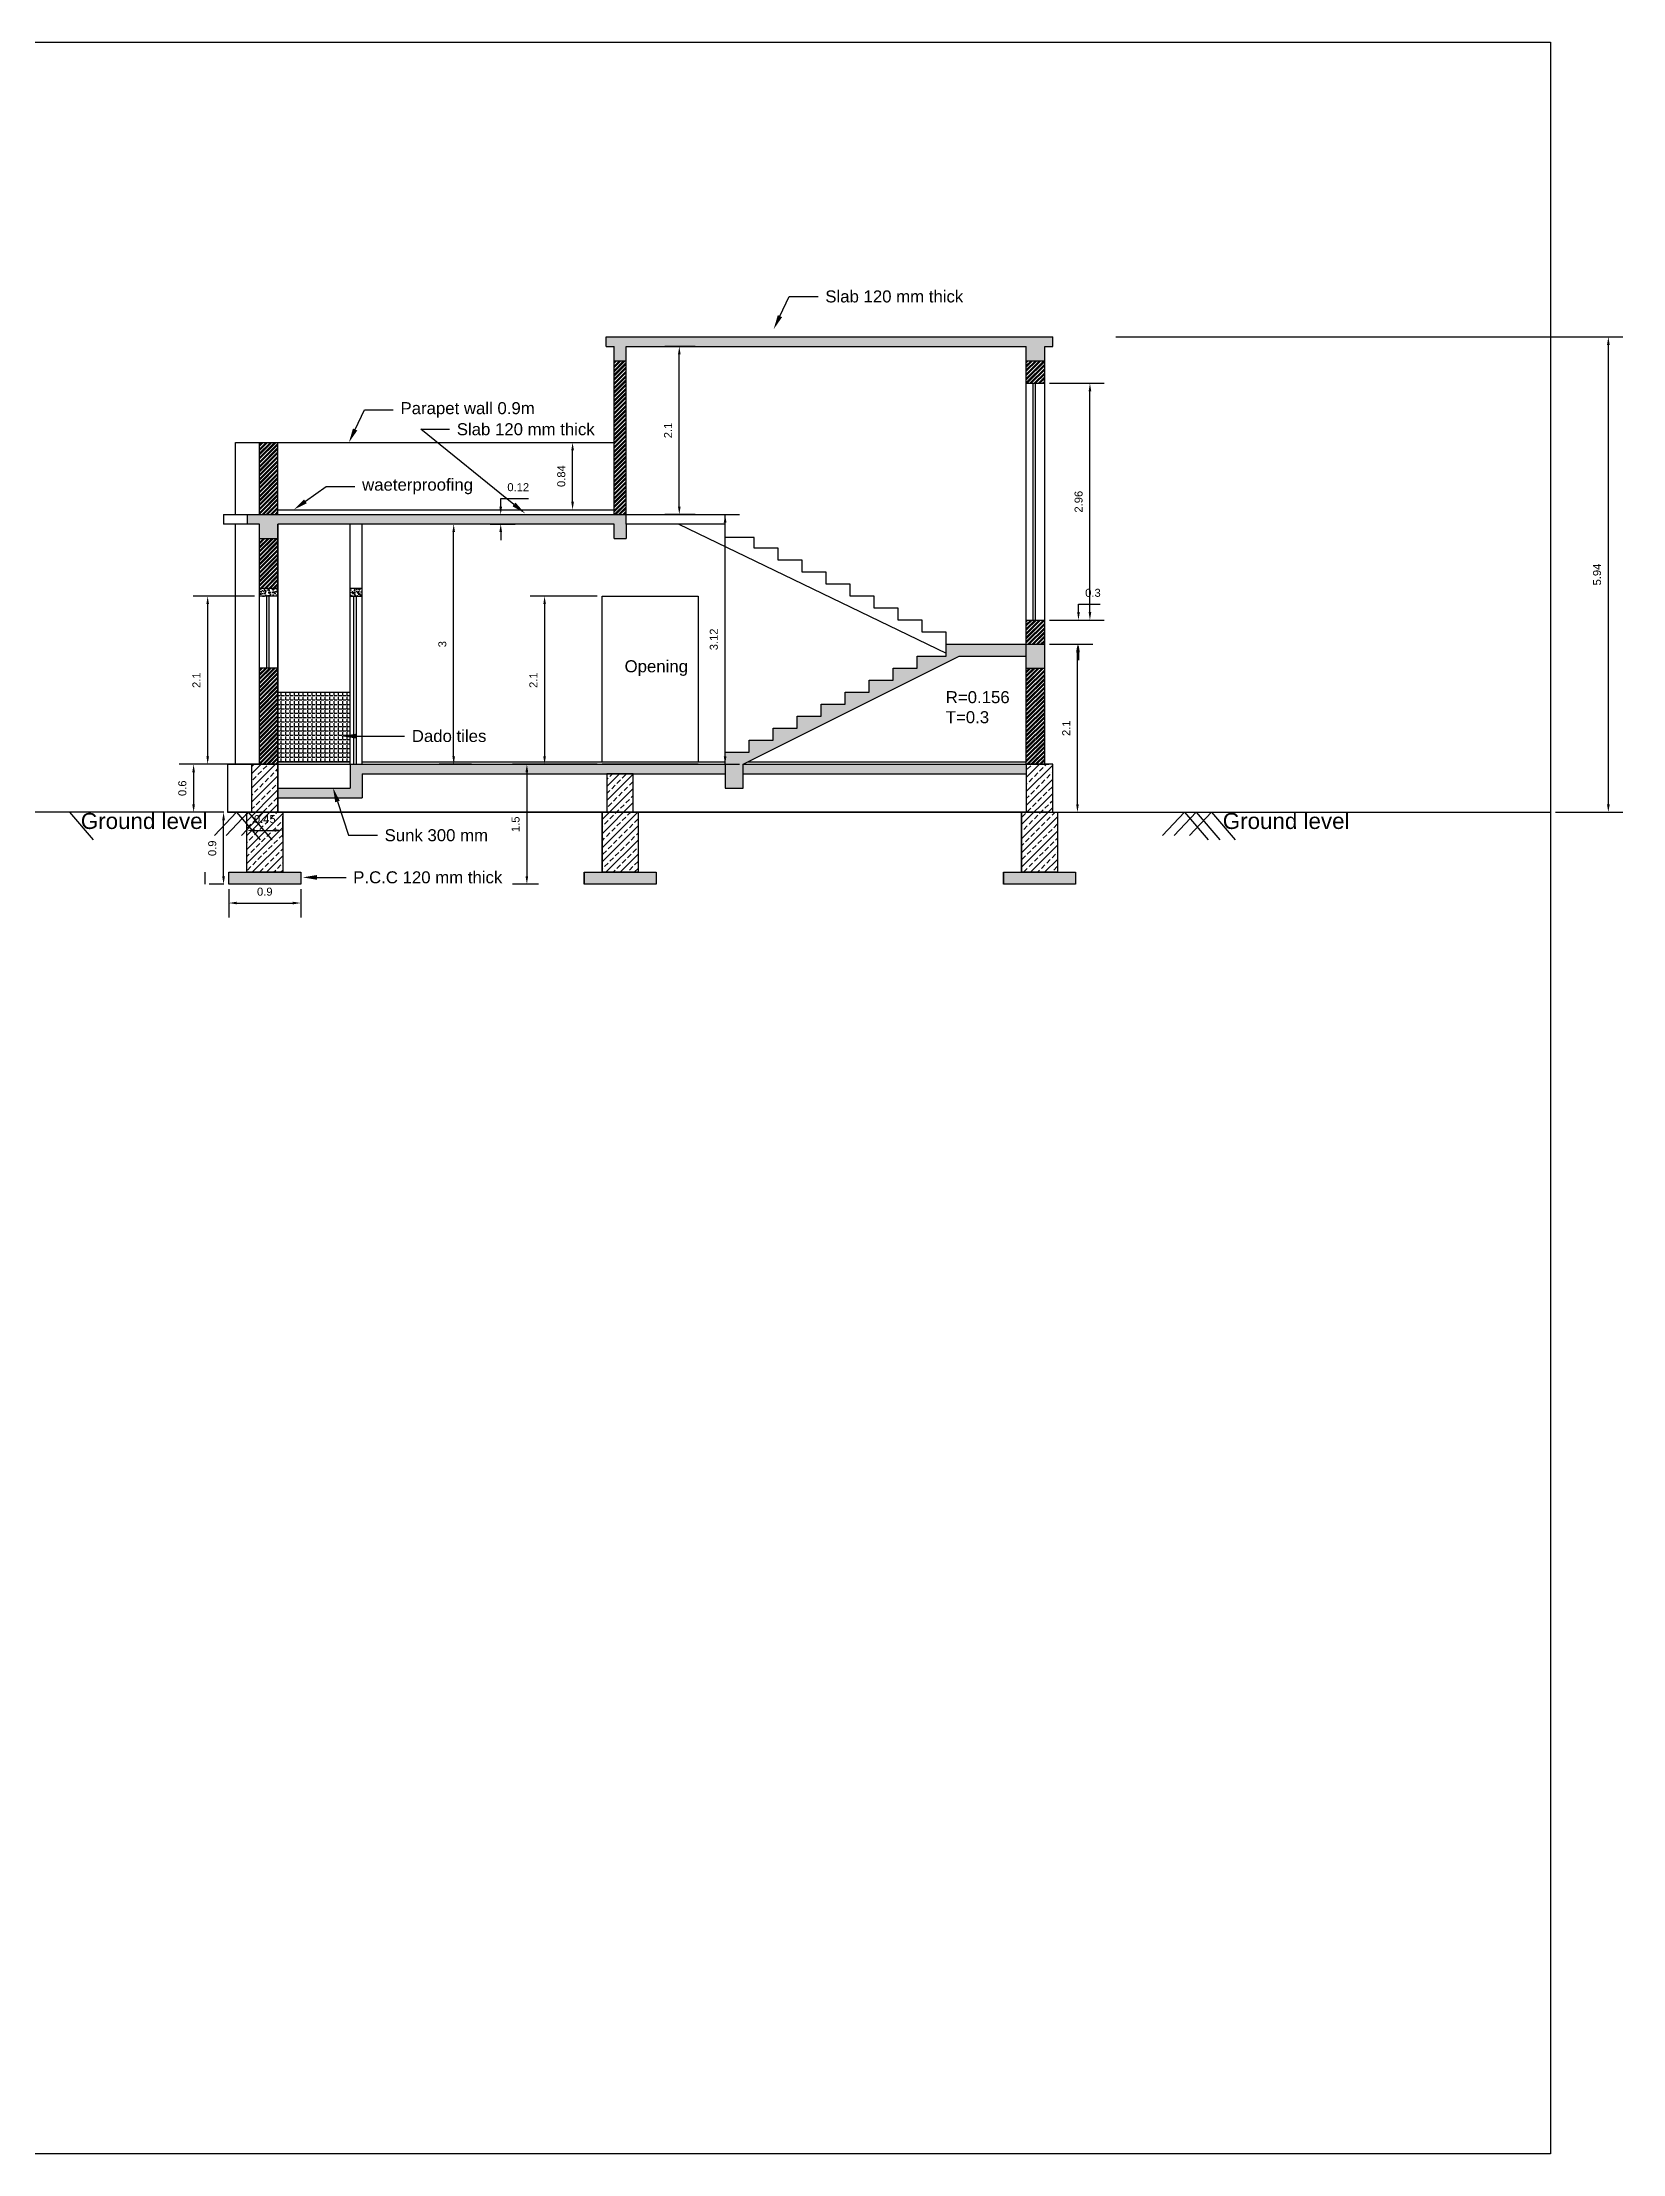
# Model space of a CAD drawing. Header units: metres. Extents: x 4.8 to 44, y 0.8 to 27.1.
# Drawn here: x 24.25 to 44, y 0.75 to 27.14 of the extents above; entities that cross this region are included whole.
import ezdxf
from ezdxf import colors
from ezdxf.entities.mleader import LeaderData, LeaderLine
from ezdxf.math import Vec2, Vec3

# ---------------------------------------------------------------- set-up
doc = ezdxf.new("R2010")
doc.units = ezdxf.units.M
doc.header["$MEASUREMENT"] = 0
doc.styles.get("Standard").update_dxf_attribs({"font": 'arial.ttf'})
doc.dimstyles.new('SECTION of Standard', dxfattribs={"dimtxt": 0.1, "dimasz": 0.1, "dimexe": 0.18, "dimexo": 0.0625, "dimgap": 0.09, "dimtad": 1, "dimtoh": 1, "dimdsep": 46, "dimtxsty": 'Standard', "dimcen": 0.09, "dimclrd": 123, "dimclrt": 151, "dimadec": 0, "dimazin": 0, "dimtfac": 1, "dimtofl": 0, "dimtmove": 0, "dimatfit": 3, "dimfxl": 1, "dimtolj": 1, "dimtzin": 0, "dimarcsym": 0})
pattern_1 = [(50, (-6.864617, 0), (0.07172602, -0.006275213), [0.0075, -0.0825]), (355, (-6.86462, 0), (-0.01387513, 0.07521921), [0.006, -0.066]), (100.45144, (-6.85864, -0.00052), (0.05785088, 0.068944), [0.00637402, -0.07011421]), (46.1842, (-6.86462, 0.02), (0.10672413, -0.01655193), [0.01125, -0.12375]), (96.63564, (-6.85572, 0.01862), (0.0934662, 0.09741186), [0.00956103, -0.10517138]), (351.18416, (-6.86462, 0.02), (0.0934662, 0.09741186), [0.009, -0.099]), (21, (-6.854617, 0.015), (0.059690705, -0.04026189), [0.0075, -0.0825]), (326, (-6.85462, 0.015), (0.02433153, 0.072515), [0.006, -0.066]), (71.45144, (-6.84964, 0.011645), (0.08402224, 0.03225312), [0.00637402, -0.07011421]), (37.5, (-6.864617, 0), (0.001215986, 0.033289385), [0, -0.0652, 0, -0.067, 0, -0.06625]), (7.5, (-6.864617, 0), (0.026306954, 0.03944117), [0, -0.0382, 0, -0.0637, 0, -0.02525]), (327.5, (-6.886917, 0), (0.053382244, -0.002255487), [0, -0.025, 0, -0.078, 0, -0.1035]), (317.5, (-6.896917, 0), (0.058318617, 0.0100105), [0, -0.0325, 0, -0.0518, 0, -0.0735])]

# ---------------------------------------------------------------- blocks, each defined once
blk = doc.blocks.new('*D5')
at = {"color": 0, "lineweight": -2, "transparency": 16777216}
for p, q in [((29.091, 22.137), (31.055, 22.137)), ((29.356, 21.297), (31.055, 21.297))]:
    blk.add_line(p, q, dxfattribs=at)
at = {"color": 123, "lineweight": -2, "transparency": 16777216}
blk.add_line((30.875, 21.397), (30.875, 22.037), dxfattribs=at)
at = {"color": 123, "transparency": 16777216}
for points in [[(30.858, 22.037), (30.892, 22.037), (30.875, 22.137)], [(30.858, 21.397), (30.892, 21.397), (30.875, 21.297)]]:
    blk.add_solid(points, dxfattribs=at)
at = {"layer": 'Defpoints', "color": 0, "transparency": 16777216}
for p in [(29.029, 22.137), (30.875, 22.137), (29.294, 21.297)]:
    blk.add_point(p, dxfattribs=at)
at = {"color": 151, "transparency": 16777216, "insert": (30.734, 21.717), "char_height": 0.1, "attachment_point": 5, "rotation": 90}
blk.add_mtext('\\A1;0.84', dxfattribs=at)
blk = doc.blocks.new('*D6')
at = {"color": 123, "lineweight": -2, "transparency": 16777216}
for p, q in [((29.977, 21.337), (29.977, 21.437)), ((29.977, 21.437), (30.326, 21.437)), ((29.977, 21.017), (29.977, 20.917))]:
    blk.add_line(p, q, dxfattribs=at)
at = {"color": 0, "lineweight": -2, "transparency": 16777216}
for p, q in [((29.846, 21.237), (30.157, 21.237)), ((29.846, 21.117), (30.157, 21.117))]:
    blk.add_line(p, q, dxfattribs=at)
at = {"color": 123, "transparency": 16777216}
for points in [[(29.96, 21.337), (29.994, 21.337), (29.977, 21.237)], [(29.96, 21.017), (29.994, 21.017), (29.977, 21.117)]]:
    blk.add_solid(points, dxfattribs=at)
at = {"layer": 'Defpoints', "color": 0, "transparency": 16777216}
for p in [(29.784, 21.237), (29.784, 21.117), (29.977, 21.237)]:
    blk.add_point(p, dxfattribs=at)
at = {"color": 151, "transparency": 16777216, "insert": (30.196, 21.578), "char_height": 0.1, "attachment_point": 5}
blk.add_mtext('\\A1;0.12', dxfattribs=at)
blk = doc.blocks.new('*D7')
at = {"color": 0, "lineweight": -2, "transparency": 16777216}
for p, q in [((32.698, 21.237), (32.961, 21.237)), ((32.698, 18.117), (32.961, 18.117))]:
    blk.add_line(p, q, dxfattribs=at)
at = {"color": 123, "lineweight": -2, "transparency": 16777216}
blk.add_line((32.781, 18.217), (32.781, 21.137), dxfattribs=at)
at = {"color": 123, "transparency": 16777216}
for points in [[(32.764, 21.137), (32.798, 21.137), (32.781, 21.237)], [(32.764, 18.217), (32.798, 18.217), (32.781, 18.117)]]:
    blk.add_solid(points, dxfattribs=at)
at = {"layer": 'Defpoints', "color": 0, "transparency": 16777216}
for p in [(32.635, 21.237), (32.781, 21.237), (32.635, 18.117)]:
    blk.add_point(p, dxfattribs=at)
at = {"color": 151, "transparency": 16777216, "insert": (32.64, 19.677), "char_height": 0.1, "attachment_point": 5, "rotation": 90}
blk.add_mtext('\\A1;3.12', dxfattribs=at)
blk = doc.blocks.new('*D8')
at = {"color": 0, "lineweight": -2, "transparency": 16777216}
for p, q in [((29.61, 21.117), (29.209, 21.117)), ((29.61, 18.117), (29.209, 18.117))]:
    blk.add_line(p, q, dxfattribs=at)
at = {"color": 123, "lineweight": -2, "transparency": 16777216}
blk.add_line((29.389, 18.217), (29.389, 21.017), dxfattribs=at)
at = {"color": 123, "transparency": 16777216}
for points in [[(29.373, 21.017), (29.406, 21.017), (29.389, 21.117)], [(29.373, 18.217), (29.406, 18.217), (29.389, 18.117)]]:
    blk.add_solid(points, dxfattribs=at)
at = {"layer": 'Defpoints', "color": 0, "transparency": 16777216}
for p in [(29.389, 21.117), (29.673, 21.117), (29.673, 18.117)]:
    blk.add_point(p, dxfattribs=at)
at = {"color": 151, "transparency": 16777216, "insert": (29.248, 19.617), "char_height": 0.1, "attachment_point": 5, "rotation": 90}
blk.add_mtext('\\A1;3', dxfattribs=at)
blk = doc.blocks.new('*D9')
at = {"color": 0, "lineweight": -2, "transparency": 16777216}
for p, q in [((26.516, 17.517), (26.334, 17.517)), ((26.516, 16.617), (26.334, 16.617))]:
    blk.add_line(p, q, dxfattribs=at)
at = {"color": 123, "lineweight": -2, "transparency": 16777216}
blk.add_line((26.514, 16.717), (26.514, 17.417), dxfattribs=at)
at = {"color": 123, "transparency": 16777216}
for points in [[(26.497, 17.417), (26.531, 17.417), (26.514, 17.517)], [(26.497, 16.717), (26.531, 16.717), (26.514, 16.617)]]:
    blk.add_solid(points, dxfattribs=at)
at = {"layer": 'Defpoints', "color": 0, "transparency": 16777216}
for p in [(26.514, 17.517), (26.579, 17.517, 0.45), (26.579, 16.617, 0.45)]:
    blk.add_point(p, dxfattribs=at)
at = {"color": 151, "transparency": 16777216, "insert": (26.373, 17.067), "char_height": 0.1, "attachment_point": 5, "rotation": 90}
blk.add_mtext('\\A1;0.9', dxfattribs=at)
blk = doc.blocks.new('*D10')
at = {"color": 0, "lineweight": -2, "transparency": 16777216}
for p, q in [((26.579, 16.555), (26.579, 16.203)), ((27.479, 16.555), (27.479, 16.203))]:
    blk.add_line(p, q, dxfattribs=at)
at = {"color": 123, "lineweight": -2, "transparency": 16777216}
blk.add_line((26.679, 16.383), (27.379, 16.383), dxfattribs=at)
at = {"color": 123, "transparency": 16777216}
for points in [[(26.679, 16.399), (26.679, 16.366), (26.579, 16.383)], [(27.379, 16.399), (27.379, 16.366), (27.479, 16.383)]]:
    blk.add_solid(points, dxfattribs=at)
at = {"layer": 'Defpoints', "color": 0, "transparency": 16777216}
for p in [(26.579, 16.617, 0.45), (27.479, 16.617, 0.45), (27.479, 16.383)]:
    blk.add_point(p, dxfattribs=at)
at = {"color": 151, "transparency": 16777216, "insert": (27.029, 16.524), "char_height": 0.1, "attachment_point": 5}
blk.add_mtext('\\A1;0.9', dxfattribs=at)
blk = doc.blocks.new('*D11')
at = {"color": 0, "lineweight": -2, "transparency": 16777216}
for p, q in [((26.804, 17.205), (26.804, 17.47)), ((27.254, 17.205), (27.254, 17.47))]:
    blk.add_line(p, q, dxfattribs=at)
at = {"color": 123, "lineweight": -2, "transparency": 16777216}
blk.add_line((26.904, 17.29), (27.154, 17.29), dxfattribs=at)
at = {"color": 123, "transparency": 16777216}
for points in [[(26.904, 17.307), (26.904, 17.274), (26.804, 17.29)], [(27.154, 17.307), (27.154, 17.274), (27.254, 17.29)]]:
    blk.add_solid(points, dxfattribs=at)
at = {"layer": 'Defpoints', "color": 0, "transparency": 16777216}
for p in [(27.254, 17.29), (26.804, 17.142, 0.45), (27.254, 17.142, 0.45)]:
    blk.add_point(p, dxfattribs=at)
at = {"color": 151, "transparency": 16777216, "insert": (27.029, 17.431), "char_height": 0.1, "attachment_point": 5}
blk.add_mtext('\\A1;0.45', dxfattribs=at)
blk = doc.blocks.new('*D12')
at = {"color": 0, "lineweight": -2, "transparency": 16777216}
for p, q in [((26.901, 20.217), (26.135, 20.217)), ((26.901, 18.117), (26.135, 18.117))]:
    blk.add_line(p, q, dxfattribs=at)
at = {"color": 123, "lineweight": -2, "transparency": 16777216}
blk.add_line((26.315, 20.117), (26.315, 18.217), dxfattribs=at)
at = {"color": 123, "transparency": 16777216}
for points in [[(26.299, 20.117), (26.332, 20.117), (26.315, 20.217)], [(26.299, 18.217), (26.332, 18.217), (26.315, 18.117)]]:
    blk.add_solid(points, dxfattribs=at)
at = {"layer": 'Defpoints', "color": 0, "transparency": 16777216}
for p in [(26.964, 20.217), (26.315, 18.117), (26.964, 18.117)]:
    blk.add_point(p, dxfattribs=at)
at = {"color": 151, "transparency": 16777216, "insert": (26.175, 19.167), "char_height": 0.1, "attachment_point": 5, "rotation": 90}
blk.add_mtext('\\A1;2.1', dxfattribs=at)
blk = doc.blocks.new('*D13')
at = {"color": 0, "lineweight": -2, "transparency": 16777216}
for p, q in [((32.405, 23.337), (32.028, 23.337)), ((32.405, 21.237), (32.028, 21.237))]:
    blk.add_line(p, q, dxfattribs=at)
at = {"color": 123, "lineweight": -2, "transparency": 16777216}
blk.add_line((32.208, 21.337), (32.208, 23.237), dxfattribs=at)
at = {"color": 123, "transparency": 16777216}
for points in [[(32.192, 23.237), (32.225, 23.237), (32.208, 23.337)], [(32.192, 21.337), (32.225, 21.337), (32.208, 21.237)]]:
    blk.add_solid(points, dxfattribs=at)
at = {"layer": 'Defpoints', "color": 0, "transparency": 16777216}
for p in [(32.208, 23.337), (32.467, 23.337), (32.467, 21.237)]:
    blk.add_point(p, dxfattribs=at)
at = {"color": 151, "transparency": 16777216, "insert": (32.068, 22.287), "char_height": 0.1, "attachment_point": 5, "rotation": 90}
blk.add_mtext('\\A1;2.1', dxfattribs=at)
blk = doc.blocks.new('*D14')
at = {"color": 0, "lineweight": -2, "transparency": 16777216}
for p, q in [((30.45, 18.117), (30.124, 18.117)), ((30.45, 16.617), (30.124, 16.617))]:
    blk.add_line(p, q, dxfattribs=at)
at = {"color": 123, "lineweight": -2, "transparency": 16777216}
blk.add_line((30.304, 18.017), (30.304, 16.717), dxfattribs=at)
at = {"color": 123, "transparency": 16777216}
for points in [[(30.287, 18.017), (30.32, 18.017), (30.304, 18.117)], [(30.287, 16.717), (30.32, 16.717), (30.304, 16.617)]]:
    blk.add_solid(points, dxfattribs=at)
at = {"layer": 'Defpoints', "color": 0, "transparency": 16777216}
for p in [(30.513, 18.117), (30.304, 16.617), (30.513, 16.617)]:
    blk.add_point(p, dxfattribs=at)
at = {"color": 151, "transparency": 16777216, "insert": (30.163, 17.367), "char_height": 0.1, "attachment_point": 5, "rotation": 90}
blk.add_mtext('\\A1;1.5', dxfattribs=at)
blk = doc.blocks.new('*D15')
at = {"color": 0, "lineweight": -2, "transparency": 16777216}
for p, q in [((31.181, 20.217), (30.345, 20.217)), ((31.181, 18.117), (30.345, 18.117))]:
    blk.add_line(p, q, dxfattribs=at)
at = {"color": 123, "lineweight": -2, "transparency": 16777216}
blk.add_line((30.525, 20.117), (30.525, 18.217), dxfattribs=at)
at = {"color": 123, "transparency": 16777216}
for points in [[(30.509, 20.117), (30.542, 20.117), (30.525, 20.217)], [(30.509, 18.217), (30.542, 18.217), (30.525, 18.117)]]:
    blk.add_solid(points, dxfattribs=at)
at = {"layer": 'Defpoints', "color": 0, "transparency": 16777216}
for p in [(31.244, 20.217), (30.525, 18.117), (31.244, 18.117)]:
    blk.add_point(p, dxfattribs=at)
at = {"color": 151, "transparency": 16777216, "insert": (30.385, 19.167), "char_height": 0.1, "attachment_point": 5, "rotation": 90}
blk.add_mtext('\\A1;2.1', dxfattribs=at)
blk = doc.blocks.new('*D16')
at = {"color": 0, "lineweight": -2, "transparency": 16777216}
for p, q in [((36.836, 19.617), (37.363, 19.617)), ((36.996, 17.517), (37.363, 17.517))]:
    blk.add_line(p, q, dxfattribs=at)
at = {"color": 123, "lineweight": -2, "transparency": 16777216}
blk.add_line((37.183, 17.617), (37.183, 19.517), dxfattribs=at)
at = {"color": 123, "transparency": 16777216}
for points in [[(37.167, 19.517), (37.2, 19.517), (37.183, 19.617)], [(37.167, 17.617), (37.2, 17.617), (37.183, 17.517)]]:
    blk.add_solid(points, dxfattribs=at)
at = {"layer": 'Defpoints', "color": 0, "transparency": 16777216}
for p in [(36.774, 19.617), (37.183, 19.617), (36.934, 17.517)]:
    blk.add_point(p, dxfattribs=at)
at = {"color": 151, "transparency": 16777216, "insert": (37.043, 18.567), "char_height": 0.1, "attachment_point": 5, "rotation": 90}
blk.add_mtext('\\A1;2.1', dxfattribs=at)
blk = doc.blocks.new('*D17')
at = {"color": 123, "lineweight": -2, "transparency": 16777216}
for p, q in [((37.196, 20.017), (37.196, 20.117)), ((37.196, 20.117), (37.468, 20.117)), ((37.196, 19.517), (37.196, 19.417))]:
    blk.add_line(p, q, dxfattribs=at)
at = {"color": 0, "lineweight": -2, "transparency": 16777216}
for p, q in [((37.162, 19.917), (37.376, 19.917)), ((37.162, 19.617), (37.376, 19.617))]:
    blk.add_line(p, q, dxfattribs=at)
at = {"color": 123, "transparency": 16777216}
for points in [[(37.18, 20.017), (37.213, 20.017), (37.196, 19.917)], [(37.18, 19.517), (37.213, 19.517), (37.196, 19.617)]]:
    blk.add_solid(points, dxfattribs=at)
at = {"layer": 'Defpoints', "color": 0, "transparency": 16777216}
for p in [(37.1, 19.917), (37.196, 19.917), (37.1, 19.617)]:
    blk.add_point(p, dxfattribs=at)
at = {"color": 151, "transparency": 16777216, "insert": (37.377, 20.258), "char_height": 0.1, "attachment_point": 5}
blk.add_mtext('\\A1;0.3', dxfattribs=at)
blk = doc.blocks.new('*D18')
at = {"color": 0, "lineweight": -2, "transparency": 16777216}
for p, q in [((36.836, 22.877), (37.519, 22.877)), ((36.836, 19.917), (37.519, 19.917))]:
    blk.add_line(p, q, dxfattribs=at)
at = {"color": 123, "lineweight": -2, "transparency": 16777216}
blk.add_line((37.339, 20.017), (37.339, 22.777), dxfattribs=at)
at = {"color": 123, "transparency": 16777216}
for points in [[(37.323, 22.777), (37.356, 22.777), (37.339, 22.877)], [(37.323, 20.017), (37.356, 20.017), (37.339, 19.917)]]:
    blk.add_solid(points, dxfattribs=at)
at = {"layer": 'Defpoints', "color": 0, "transparency": 16777216}
for p in [(36.774, 22.877), (37.339, 22.877), (36.774, 19.917)]:
    blk.add_point(p, dxfattribs=at)
at = {"color": 151, "transparency": 16777216, "insert": (37.198, 21.397), "char_height": 0.1, "attachment_point": 5, "rotation": 90}
blk.add_mtext('\\A1;2.96', dxfattribs=at)
blk = doc.blocks.new('*D19')
at = {"color": 0, "lineweight": -2, "transparency": 16777216}
for p, q in [((37.664, 23.457), (43.997, 23.457)), ((43.155, 17.517), (43.997, 17.517))]:
    blk.add_line(p, q, dxfattribs=at)
at = {"color": 123, "lineweight": -2, "transparency": 16777216}
blk.add_line((43.817, 17.617), (43.817, 23.357), dxfattribs=at)
at = {"color": 123, "transparency": 16777216}
for points in [[(43.8, 23.357), (43.834, 23.357), (43.817, 23.457)], [(43.8, 17.617), (43.834, 17.617), (43.817, 17.517)]]:
    blk.add_solid(points, dxfattribs=at)
at = {"layer": 'Defpoints', "color": 0, "transparency": 16777216}
for p in [(37.602, 23.457), (43.817, 23.457), (43.093, 17.517)]:
    blk.add_point(p, dxfattribs=at)
at = {"color": 151, "transparency": 16777216, "insert": (43.676, 20.487), "char_height": 0.1, "attachment_point": 5, "rotation": 90}
blk.add_mtext('\\A1;5.94', dxfattribs=at)
blk = doc.blocks.new('*D20')
at = {"color": 0, "lineweight": -2, "transparency": 16777216}
for p, q in [((26.501, 18.117), (25.96, 18.117)), ((26.501, 17.517), (25.96, 17.517))]:
    blk.add_line(p, q, dxfattribs=at)
at = {"color": 123, "lineweight": -2, "transparency": 16777216}
blk.add_line((26.14, 18.017), (26.14, 17.617), dxfattribs=at)
at = {"color": 123, "transparency": 16777216}
for points in [[(26.123, 18.017), (26.156, 18.017), (26.14, 18.117)], [(26.123, 17.617), (26.156, 17.617), (26.14, 17.517)]]:
    blk.add_solid(points, dxfattribs=at)
at = {"layer": 'Defpoints', "color": 0, "transparency": 16777216}
for p in [(26.564, 18.117), (26.14, 17.517), (26.564, 17.517)]:
    blk.add_point(p, dxfattribs=at)
at = {"color": 151, "transparency": 16777216, "insert": (25.999, 17.817), "char_height": 0.1, "attachment_point": 5, "rotation": 90}
blk.add_mtext('\\A1;0.6', dxfattribs=at)

msp = doc.modelspace()

# ---------------------------------------------------------------- hatches: boundary and pattern name
at = {"true_color": 0x636466}
h = msp.add_hatch(dxfattribs=at)
h.set_pattern_fill('AR-CONC', color=251, scale=0.01)
h.set_pattern_definition(pattern_1)
h.paths.add_polyline_path([(27.479, 16.767), (26.579, 16.767), (26.579, 16.617), (27.479, 16.617)])
h.paths.add_polyline_path([(31.919, 16.767), (31.019, 16.767), (31.019, 16.617), (31.919, 16.617)])
h.paths.add_polyline_path([(37.159, 16.767), (36.259, 16.767), (36.259, 16.617), (37.159, 16.617)])
h.paths.add_polyline_path([(31.544, 21.237), (26.814, 21.237), (26.814, 21.117), (26.964, 21.117), (26.964, 20.937), (27.194, 20.937), (27.194, 21.117), (31.394, 21.117), (31.394, 20.937), (31.544, 20.937), (31.544, 21.117)])
h.paths.add_polyline_path([(28.244, 17.997), (32.781, 17.997), (32.781, 18.117), (28.094, 18.117), (28.094, 17.817), (27.194, 17.817), (27.194, 17.697), (28.244, 17.697), (28.244, 17.817)])
h.paths.add_polyline_path([(36.544, 18.117), (33.005, 18.117), (33.005, 17.997), (36.544, 17.997)], flags=17)
h.paths.add_polyline_path([(36.874, 23.457), (31.294, 23.457), (31.294, 23.337), (31.394, 23.337), (31.394, 23.157), (31.544, 23.157), (31.544, 23.337), (36.544, 23.337), (36.544, 23.157), (36.774, 23.157), (36.774, 23.337), (36.874, 23.337)])
h.paths.add_polyline_path([(35.705, 19.467), (36.544, 19.467), (36.544, 19.617), (35.544, 19.617), (35.544, 19.467), (35.181, 19.467), (35.181, 19.317), (34.881, 19.317), (34.881, 19.167), (34.581, 19.167), (34.581, 19.017), (34.281, 19.017), (34.281, 18.867), (33.981, 18.867), (33.981, 18.717), (33.681, 18.717), (33.681, 18.567), (33.381, 18.567), (33.381, 18.417), (33.081, 18.417), (33.081, 18.267), (32.781, 18.267), (32.781, 18.117), (32.781, 17.997), (32.781, 17.817), (33.005, 17.817), (33.005, 18.117)])
h.paths.add_polyline_path([(36.774, 19.617), (36.544, 19.617), (36.544, 19.467), (36.544, 19.317), (36.774, 19.317)])
at = {"true_color": 0x000000}
h = msp.add_hatch(dxfattribs=at)
h.set_pattern_fill('ANSI32', color=18, scale=0.1)
h.set_pattern_definition([(45, (-6.864617, 0), (-0.026516504, 0.026516504), []), (45, (-6.84694, 0), (-0.026516504, 0.026516504), [])])
h.paths.add_polyline_path([(26.964, 20.317), (27.194, 20.317), (27.194, 20.937), (26.964, 20.937)])
h.paths.add_polyline_path([(26.964, 18.117), (27.194, 18.117), (27.194, 19.317), (26.964, 19.317)])
h.paths.add_polyline_path([(26.964, 21.237), (27.194, 21.237), (27.194, 22.137), (26.964, 22.137)])
h.paths.add_polyline_path([(31.394, 21.237), (31.544, 21.237), (31.544, 23.157), (31.394, 23.157)])
h.paths.add_polyline_path([(36.544, 23.157), (36.544, 22.877), (36.774, 22.877), (36.774, 23.157)])
h.paths.add_polyline_path([(36.544, 19.917), (36.544, 19.617), (36.774, 19.617), (36.774, 19.917)])
h.paths.add_polyline_path([(36.774, 19.317), (36.544, 19.317), (36.544, 18.117), (36.774, 18.117)])
at = {"true_color": 0xffffff}
h = msp.add_hatch(dxfattribs=at)
h.set_pattern_fill('AR-CONC', scale=0.01)
h.set_pattern_definition(pattern_1)
h.paths.add_polyline_path([(26.964, 20.317), (26.964, 20.217), (27.194, 20.217), (27.194, 20.317)])
h.paths.add_polyline_path([(28.244, 20.217), (28.244, 20.317), (28.094, 20.317), (28.094, 20.217)])
at = {"true_color": 0x93278f}
h = msp.add_hatch(dxfattribs=at)
h.set_pattern_fill('ANGLE', color=217, scale=0.2)
h.set_pattern_definition([(0, (-6.864617, 0), (0, 0.055), [0.04, -0.015]), (90, (-6.864617, 0), (-0.055, 3e-18), [0.04, -0.015])])
h.paths.add_polyline_path([(27.194, 18.147), (28.094, 18.147), (28.094, 19.017), (27.194, 19.017)])
h = msp.add_hatch(dxfattribs=at)
h.set_pattern_fill('ANSI33', color=217, scale=0.5)
h.set_pattern_definition([(45, (-6.86462, 0), (-0.08838835, 0.08838835), []), (45, (-6.77623, 0), (-0.08838835, 0.08838835), [0.0625, -0.03125])])
h.paths.add_polyline_path([(27.194, 18.117), (26.864, 18.117), (26.864, 17.517), (27.194, 17.517)])
h.paths.add_polyline_path([(27.254, 17.517), (26.804, 17.517), (26.804, 16.767), (27.254, 16.767)])
h.paths.add_polyline_path([(31.634, 17.996), (31.304, 17.996), (31.304, 17.517), (31.634, 17.517)])
h.paths.add_polyline_path([(31.694, 17.517), (31.244, 17.517), (31.244, 16.767), (31.694, 16.767)])
h.paths.add_polyline_path([(36.874, 18.117), (36.544, 18.117), (36.544, 17.517), (36.874, 17.517)])
h.paths.add_polyline_path([(36.934, 17.517), (36.484, 17.517), (36.484, 16.767), (36.934, 16.767)])

# ---------------------------------------------------------------- linework, layer by layer
for p, q in [((31.294, 23.457), (36.874, 23.457)), ((31.294, 23.337), (31.294, 23.457)), ((31.294, 23.337), (31.394, 23.337)), ((31.394, 21.237), (31.394, 23.337)), ((31.544, 21.117), (31.544, 23.337)), ((31.544, 23.337), (36.544, 23.337)), ((36.544, 19.467), (36.544, 23.337)), ((36.774, 18.117), (36.774, 23.337)), ((36.774, 23.337), (36.874, 23.337)), ((36.874, 23.337), (36.874, 23.457)), ((31.394, 23.157), (31.544, 23.157)), ((36.544, 23.157), (36.774, 23.157)), ((26.664, 22.137), (31.394, 22.137)), ((26.664, 21.237), (26.664, 22.137)), ((26.964, 21.237), (26.964, 22.137)), ((27.194, 21.237), (27.194, 22.137)), ((26.514, 21.237), (32.781, 21.237)), ((26.514, 21.237), (26.514, 21.117)), ((26.964, 21.117), (26.514, 21.117)), ((26.664, 18.117), (26.664, 21.117)), ((26.814, 21.117), (26.814, 21.237)), ((26.964, 18.117), (26.964, 21.117)), ((27.194, 21.297), (31.394, 21.297)), ((31.394, 21.117), (27.194, 21.117)), ((27.194, 21.117), (27.194, 17.517)), ((28.094, 18.117), (28.094, 21.117)), ((28.244, 18.117), (28.244, 21.117)), ((32.781, 21.117), (31.544, 21.117)), ((32.781, 20.95), (32.781, 21.237)), ((26.964, 20.937), (27.194, 20.937)), ((31.394, 20.937), (31.544, 20.937)), ((36.544, 18.117), (36.544, 20.217)), ((27.194, 19.017), (28.094, 19.017)), ((26.564, 18.117), (32.781, 18.117)), ((26.564, 18.117), (26.564, 17.517)), ((26.864, 18.117), (26.864, 17.517)), ((27.194, 18.147), (28.094, 18.147)), ((27.194, 18.147), (28.094, 18.147)), ((28.094, 18.117), (28.094, 17.817)), ((28.244, 18.147), (32.781, 18.147)), ((28.244, 18.147), (32.781, 18.147)), ((28.244, 17.997), (28.244, 17.697)), ((28.244, 17.997), (32.781, 17.997)), ((31.634, 17.997), (32.781, 17.997)), ((33.005, 18.117), (36.824, 18.117)), ((33.005, 17.997), (36.544, 17.997)), ((33.065, 18.147), (36.544, 18.147)), ((27.194, 17.817), (28.094, 17.817)), ((27.194, 17.697), (28.244, 17.697)), ((28.244, 17.817), (28.244, 17.697)), ((26.514, 17.517), (4.754, 17.517)), ((24.589, 17.517), (24.884, 17.172)), ((26.401, 17.225), (26.676, 17.517)), ((26.548, 17.225), (26.823, 17.517)), ((26.548, 17.225), (26.823, 17.517)), ((36.824, 17.517), (26.564, 17.517)), ((26.564, 17.517), (43.093, 17.517)), ((26.676, 17.517), (26.971, 17.172)), ((26.739, 17.225), (27.014, 17.517)), ((26.823, 17.517), (27.118, 17.172)), ((26.823, 17.517), (27.118, 17.172)), ((26.864, 17.517), (27.194, 17.517)), ((38.245, 17.225), (38.52, 17.517)), ((38.392, 17.225), (38.667, 17.517)), ((38.392, 17.225), (38.667, 17.517)), ((38.52, 17.517), (38.815, 17.172)), ((38.583, 17.225), (38.858, 17.517)), ((38.667, 17.517), (38.962, 17.172)), ((38.667, 17.517), (38.962, 17.172)), ((38.858, 17.517), (39.153, 17.172))]:
    msp.add_line(p, q)
at = {"color": 3}
for p, q in [((36.544, 22.877), (36.774, 22.877)), ((36.629, 19.917), (36.629, 22.877)), ((36.659, 19.917), (36.659, 22.877)), ((27.194, 20.217), (26.964, 20.217)), ((27.049, 20.217), (27.049, 19.317)), ((27.079, 20.217), (27.079, 19.317)), ((28.094, 20.217), (28.244, 20.217)), ((28.139, 20.217), (28.139, 18.117)), ((28.169, 20.217), (28.169, 18.117)), ((36.544, 19.917), (36.774, 19.917)), ((27.194, 19.317), (26.964, 19.317))]:
    msp.add_line(p, q, dxfattribs=at)
at = {"color": 51, "true_color": 0xf7f281}
for p, q in [((26.964, 18.117), (26.964, 21.117)), ((27.194, 17.517), (27.194, 21.117)), ((32.781, 18.117), (32.781, 17.817)), ((33.005, 17.817), (33.005, 18.117)), ((32.781, 17.817), (33.005, 17.817))]:
    msp.add_line(p, q, dxfattribs=at)
at = {"color": 2, "true_color": 0xf1eb1f}
msp.add_line((32.204, 21.117), (35.544, 19.506), dxfattribs=at)
at = {"color": 242, "true_color": 0xcd2027}
for p, q in [((26.964, 20.317), (27.194, 20.317)), ((28.094, 20.317), (28.244, 20.317))]:
    msp.add_line(p, q, dxfattribs=at)
at = {"color": 41, "true_color": 0xf4ee51}
for p, q in [((35.544, 19.467), (35.544, 19.617)), ((35.544, 19.617), (36.774, 19.617)), ((33.005, 18.117), (35.705, 19.467)), ((35.181, 19.467), (35.544, 19.467))]:
    msp.add_line(p, q, dxfattribs=at)
at = {"color": 165, "true_color": 0x5e67af}
for p, q in [((31.244, 17.517), (31.244, 16.767)), ((31.694, 17.517), (31.694, 16.767)), ((36.484, 17.517), (36.484, 16.767)), ((36.934, 17.517), (36.934, 16.767)), ((26.279, 16.767, 0.45), (26.279, 16.617, 0.45)), ((31.019, 16.767, 0.45), (31.019, 16.617, 0.45)), ((31.919, 16.767, 0.45), (31.919, 16.617, 0.45)), ((36.259, 16.767, 0.45), (36.259, 16.617, 0.45)), ((37.159, 16.767, 0.45), (37.159, 16.617, 0.45))]:
    msp.add_line(p, q, dxfattribs=at)
at = {"elevation": 0.45}
msp.add_lwpolyline([(4.754, 27.138), (43.093, 27.138), (43.093, 0.755), (4.754, 0.755)], close=True, dxfattribs=at)
for points in [[(31.394, 20.937), (31.394, 21.117)], [(31.544, 21.117), (31.544, 20.937)]]:
    msp.add_lwpolyline(points, dxfattribs=at)
at = {"color": 41, "true_color": 0xf4ee51}
for points in [[(33.144, 20.817), (33.144, 20.95), (32.781, 20.95)], [(33.444, 20.667), (33.444, 20.817), (33.144, 20.817)], [(33.744, 20.517), (33.744, 20.667), (33.444, 20.667)], [(34.044, 20.367), (34.044, 20.517), (33.744, 20.517)], [(34.344, 20.217), (34.344, 20.367), (34.044, 20.367)], [(34.644, 20.067), (34.644, 20.217), (34.344, 20.217)], [(34.944, 19.917), (34.944, 20.067), (34.644, 20.067)], [(35.244, 19.767), (35.244, 19.917), (34.944, 19.917)], [(35.544, 19.617), (35.544, 19.767), (35.244, 19.767)], [(34.881, 19.167), (34.881, 19.317), (35.181, 19.317)], [(35.181, 19.317), (35.181, 19.467), (35.481, 19.467)], [(35.705, 19.467), (36.544, 19.467)], [(36.544, 19.317), (36.774, 19.317)], [(34.281, 18.867), (34.281, 19.017), (34.581, 19.017)], [(34.581, 19.017), (34.581, 19.167), (34.881, 19.167)], [(33.981, 18.717), (33.981, 18.867), (34.281, 18.867)], [(33.381, 18.417), (33.381, 18.567), (33.681, 18.567)], [(33.681, 18.567), (33.681, 18.717), (33.981, 18.717)], [(32.781, 18.117), (32.781, 18.267), (33.081, 18.267)], [(33.081, 18.267), (33.081, 18.417), (33.381, 18.417)]]:
    msp.add_lwpolyline(points, dxfattribs=at)
for points in [[(31.244, 18.147), (31.244, 20.217), (32.444, 20.217), (32.444, 18.147)], [(32.444, 18.117), (31.244, 18.117)]]:
    msp.add_lwpolyline(points)
at = {"color": 11, "true_color": 0xf27172}
for points in [[(27.194, 18.117), (26.864, 18.117), (26.864, 17.517), (27.194, 17.517)], [(31.634, 17.996), (31.304, 17.996), (31.304, 17.517), (31.634, 17.517)], [(36.874, 18.117), (36.544, 18.117), (36.544, 17.517), (36.874, 17.517)]]:
    msp.add_lwpolyline(points, close=True, dxfattribs=at)
at = {"color": 11, "true_color": 0xf27172, "elevation": 0.45}
for points in [[(26.804, 17.517), (27.254, 17.517), (27.254, 16.767), (26.804, 16.767)], [(31.244, 17.517), (31.694, 17.517), (31.694, 16.767), (31.244, 16.767)], [(36.484, 17.517), (36.934, 17.517), (36.934, 16.767), (36.484, 16.767)], [(26.579, 16.767), (27.479, 16.767), (27.479, 16.617), (26.579, 16.617)], [(31.019, 16.767), (31.919, 16.767), (31.919, 16.617), (31.019, 16.617)], [(36.259, 16.767), (37.159, 16.767), (37.159, 16.617), (36.259, 16.617)]]:
    msp.add_lwpolyline(points, close=True, dxfattribs=at)

# ---------------------------------------------------------------- texts
at = {"color": 1, "attachment_point": 1}
for s, width, insert, char_height in [('{\\C165;\\c11495262;Opening}', 1.07127, (31.525, 19.416), 0.15), ('{\\C165;\\c11495262;R=0.156\\PT=0.3}', 1.07127, (35.538, 19.03), 0.15), ('{\\C165;\\c11495262;Ground level}', 2.11918, (24.73, 17.508), 0.2), ('{\\C165;\\c11495262;Ground level}', 2.11918, (38.999, 17.508), 0.2)]:
    msp.add_mtext_dynamic_manual_height_columns(s, width=width, gutter_width=1, heights=[0], dxfattribs=dict(at, insert=insert, char_height=char_height))

# ---------------------------------------------------------------- dimensions: what is measured, and where the dimension line sits
for base, p1, p2, picture, middle in [((32.208, 23.337), (32.467, 21.237), (32.467, 23.337), '*D13', (32.068, 22.287)), ((43.817, 23.457), (43.093, 17.517), (37.602, 23.457), '*D19', (43.676, 20.487)), ((30.875, 22.137), (29.294, 21.297), (29.029, 22.137), '*D5', (30.734, 21.717)), ((29.977, 21.237), (29.784, 21.117), (29.784, 21.237), '*D6', (30.196, 21.578)), ((29.389, 21.117), (29.673, 18.117), (29.673, 21.117), '*D8', (29.248, 19.617)), ((32.781, 21.237), (32.635, 18.117), (32.635, 21.237), '*D7', (32.64, 19.677)), ((37.196, 19.917), (37.1, 19.617), (37.1, 19.917), '*D17', (37.377, 20.258)), ((26.315, 18.117), (26.964, 20.217), (26.964, 18.117), '*D12', (26.175, 19.167)), ((30.525, 18.117), (31.244, 20.217), (31.244, 18.117), '*D15', (30.385, 19.167)), ((37.183, 19.617), (36.934, 17.517), (36.774, 19.617), '*D16', (37.043, 18.567)), ((26.14, 17.517), (26.564, 18.117), (26.564, 17.517), '*D20', (25.999, 17.817)), ((30.304, 16.617), (30.513, 18.117), (30.513, 16.617), '*D14', (30.163, 17.367)), ((26.514, 17.517), (26.579, 16.617, 0.45), (26.579, 17.517, 0.45), '*D9', (26.373, 17.067))]:
    dim = msp.add_linear_dim(base=base, p1=p1, p2=p2, angle=90, dimstyle='SECTION of Standard')
    dim.commit()
    dim.dimension.update_dxf_attribs({"geometry": picture, "text_midpoint": middle})
dim = msp.add_aligned_dim(p1=(36.774, 19.917), p2=(36.774, 22.877), distance=-0.566, dimstyle='SECTION of Standard')
dim.commit()
dim.dimension.update_dxf_attribs({"geometry": '*D18', "text_midpoint": (37.198, 21.397)})
for base, p1, p2, picture, middle in [((27.254, 17.29), (26.804, 17.142, 0.45), (27.254, 17.142, 0.45), '*D11', (27.029, 17.431)), ((27.479, 16.383), (26.579, 16.617, 0.45), (27.479, 16.617, 0.45), '*D10', (27.029, 16.524))]:
    dim = msp.add_linear_dim(base=base, p1=p1, p2=p2, dimstyle='SECTION of Standard')
    dim.commit()
    dim.dimension.update_dxf_attribs({"geometry": picture, "text_midpoint": middle})

# ---------------------------------------------------------------- leaders
ml = msp.add_multileader_mtext('Standard')
ml.set_content('{\\C165;\\c11495262;Slab 120 mm thick}', color=256)
ml.set_leader_properties()
ml.build(insert=Vec2(0, 0))
ml.multileader.update_dxf_attribs({"dogleg_length": 0.36, "arrow_head_size": 0.18})
ctx = ml.context
ctx.base_point, ctx.char_height, ctx.arrow_head_size, ctx.landing_gap_size, ctx.plane_origin = Vec3(33.943, 23.96), 0.15, 0.18, 0.09, Vec3(33.388, 23.553)
notes = []
notes.append((ctx, [(0, (1, 1, 0), (33.583, 23.96), (1, 0), 0.36, [(0, [(33.388, 23.553)], 0, [])])]))
ctx.mtext.insert, ctx.mtext.flow_direction = Vec3(34.033, 24.037), 5
ml = msp.add_multileader_mtext('Standard')
ml.set_content('{\\C165;\\c11495262;Parapet wall 0.9m}', color=256)
ml.set_leader_properties()
ml.build(insert=Vec2(0, 0))
ml.multileader.update_dxf_attribs({"dogleg_length": 0.36, "arrow_head_size": 0.18})
ctx = ml.context
ctx.base_point, ctx.char_height, ctx.arrow_head_size, ctx.landing_gap_size, ctx.plane_origin = Vec3(28.635, 22.545), 0.15, 0.18, 0.09, Vec3(28.08, 22.137)
notes.append((ctx, [(0, (1, 1, 0), (28.275, 22.545), (1, 0), 0.36, [(0, [(28.08, 22.137)], 0, [])])]))
ctx.mtext.insert, ctx.mtext.flow_direction = Vec3(28.725, 22.641), 5
ml = msp.add_multileader_mtext('Standard')
ml.set_content('{\\C165;\\c11495262;Slab 120 mm thick}', color=256)
ml.set_leader_properties()
ml.build(insert=Vec2(0, 0))
ml.multileader.update_dxf_attribs({"dogleg_length": 0.36, "arrow_head_size": 0.18})
ctx = ml.context
ctx.base_point, ctx.char_height, ctx.arrow_head_size, ctx.landing_gap_size, ctx.plane_origin = Vec3(29.338, 22.302), 0.15, 0.18, 0.09, Vec3(30.283, 21.25)
notes.append((ctx, [(0, (1, 1, 0), (28.978, 22.302), (1, 0), 0.36, [(0, [(30.283, 21.25)], 0, [])])]))
ctx.mtext.insert, ctx.mtext.flow_direction = Vec3(29.428, 22.378), 5
ml = msp.add_multileader_mtext('Standard')
ml.set_content('{\\C165;\\c11495262;waeterproofing}', color=256)
ml.set_leader_properties()
ml.build(insert=Vec2(0, 0))
ml.multileader.update_dxf_attribs({"dogleg_length": 0.36, "arrow_head_size": 0.18})
ctx = ml.context
ctx.base_point, ctx.char_height, ctx.arrow_head_size, ctx.landing_gap_size, ctx.plane_origin = Vec3(28.155, 21.588), 0.15, 0.18, 0.09, Vec3(27.39, 21.297)
notes.append((ctx, [(0, (1, 1, 0), (27.795, 21.588), (1, 0), 0.36, [(0, [(27.39, 21.297)], 0, [])])]))
ctx.mtext.insert, ctx.mtext.flow_direction = Vec3(28.245, 21.685), 5
ml = msp.add_multileader_mtext('Standard')
ml.set_content('{\\C165;\\c11495262;Dado tiles}', color=256)
ml.set_leader_properties()
ml.build(insert=Vec2(0, 0))
ml.multileader.update_dxf_attribs({"dogleg_length": 0.36, "arrow_head_size": 0.18})
ctx = ml.context
ctx.base_point, ctx.char_height, ctx.arrow_head_size, ctx.landing_gap_size, ctx.plane_origin = Vec3(28.776, 18.469), 0.15, 0.18, 0.09, Vec3(27.987, 18.468)
notes.append((ctx, [(0, (1, 1, 0), (28.416, 18.469), (1, 0), 0.36, [(0, [(27.987, 18.468)], 0, [])])]))
ctx.mtext.insert, ctx.mtext.flow_direction = Vec3(28.866, 18.545), 5
ml = msp.add_multileader_mtext('Standard')
ml.set_content('{\\C165;\\c11495262;Sunk 300 mm}', color=256)
ml.set_leader_properties()
ml.build(insert=Vec2(0, 0))
ml.multileader.update_dxf_attribs({"dogleg_length": 0.36, "arrow_head_size": 0.18})
ctx = ml.context
ctx.base_point, ctx.char_height, ctx.arrow_head_size, ctx.landing_gap_size, ctx.plane_origin = Vec3(28.436, 17.229), 0.15, 0.18, 0.09, Vec3(27.881, 17.822)
notes.append((ctx, [(0, (1, 1, 0), (28.076, 17.229), (1, 0), 0.36, [(0, [(27.881, 17.822)], 0, [])])]))
ctx.mtext.insert, ctx.mtext.flow_direction = Vec3(28.526, 17.305), 5
ml = msp.add_multileader_mtext('Standard')
ml.set_content('{\\C165;\\c11495262;P.C.C 120 mm thick}', color=256)
ml.set_leader_properties()
ml.build(insert=Vec2(0, 0))
ml.multileader.update_dxf_attribs({"dogleg_length": 0.36, "arrow_head_size": 0.18})
ctx = ml.context
ctx.base_point, ctx.char_height, ctx.arrow_head_size, ctx.landing_gap_size, ctx.plane_origin = Vec3(28.044, 16.703), 0.15, 0.18, 0.09, Vec3(27.502, 16.703)
notes.append((ctx, [(0, (1, 1, 0), (27.684, 16.703), (1, 0), 0.36, [(0, [(27.502, 16.703)], 0, [])])]))
ctx.mtext.insert, ctx.mtext.flow_direction = Vec3(28.134, 16.779), 5
for ctx, leaders in notes:
    for number, flags, end, landing, length, lines in leaders:
        leader = LeaderData()
        leader.index, (leader.has_last_leader_line, leader.has_dogleg_vector, leader.attachment_direction) = number, flags
        leader.last_leader_point, leader.dogleg_vector, leader.dogleg_length = Vec3(end), Vec3(landing), length
        for number, points, colour, breaks in lines:
            line = LeaderLine()
            line.index, line.vertices, line.color, line.breaks = number, Vec3.list(points), colors.encode_raw_color(colour), breaks
            leader.lines.append(line)
        ctx.leaders.append(leader)

doc.saveas('drawing.dxf')
